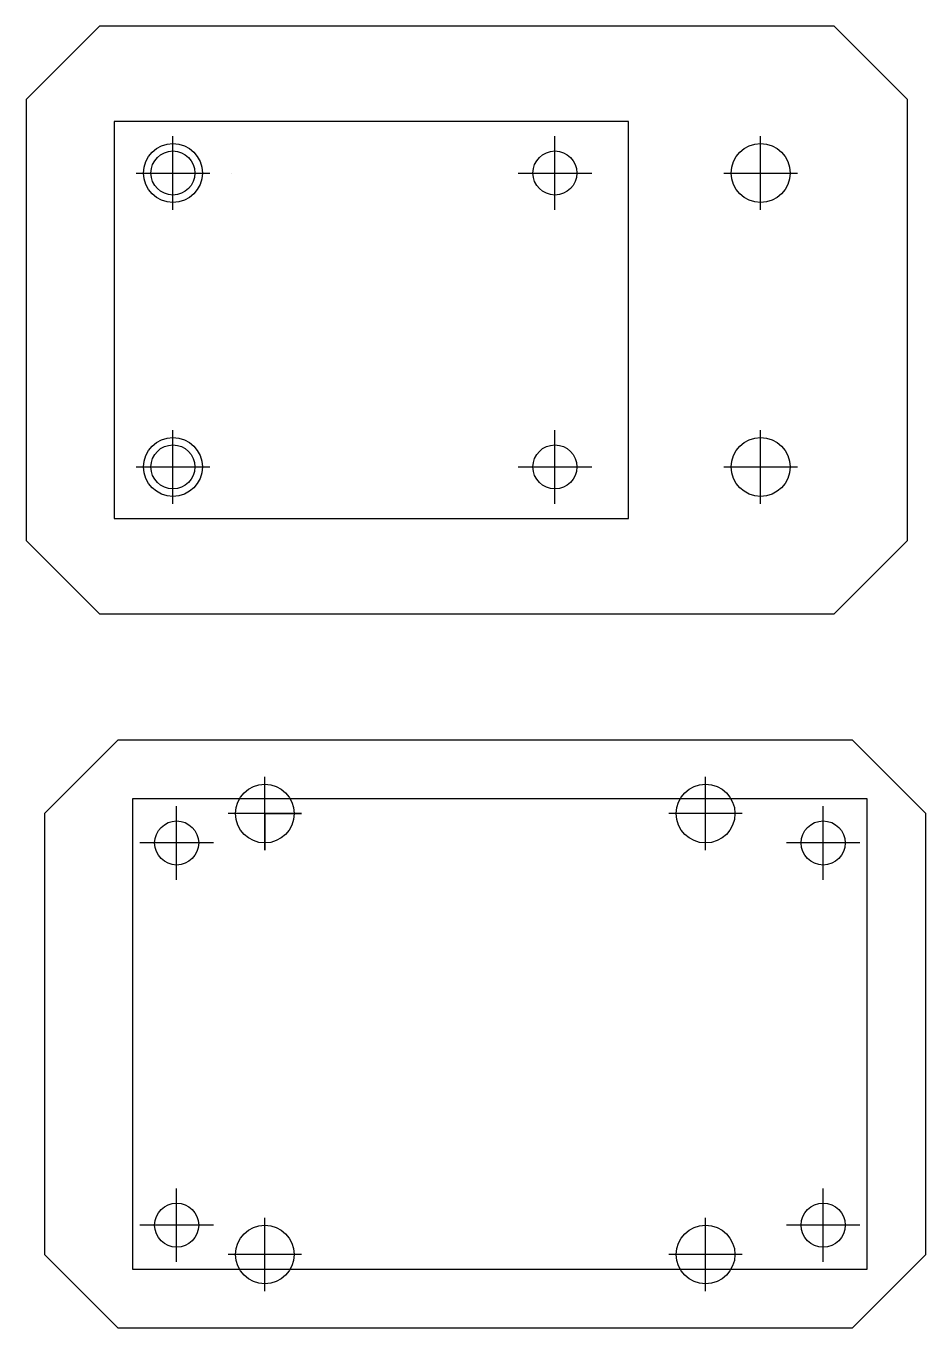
# Model space of a CAD drawing. Header units: millimetres. Extents: x -20 to 41.3, y -58.6 to 30.
import ezdxf

# ---------------------------------------------------------------- set-up
doc = ezdxf.new("R2010")
doc.units = ezdxf.units.MM

msp = doc.modelspace()

# ---------------------------------------------------------------- linework, layer by layer
for p, q in [((-10, 17.5), (-10, 22.5)), ((16, 17.5), (16, 22.5)), ((30, 17.5), (30, 22.5)), ((-12.5, 20), (-7.5, 20)), ((-6, 20), (-6, 20)), ((13.5, 20), (18.5, 20)), ((27.5, 20), (32.5, 20)), ((-10, -2.5), (-10, 2.5)), ((16, -2.5), (16, 2.5)), ((30, -2.5), (30, 2.5)), ((-12.5, 0), (-7.5, 0)), ((27.5, 0), (32.5, 0)), ((13.5, 0), (18.5, 0)), ((-3.748, -26.085), (-3.748, -21.085)), ((26.252, -26.085), (26.252, -21.085)), ((-9.748, -28.085), (-9.748, -23.085)), ((-1.248, -23.585), (-6.248, -23.585)), ((-3.748, -23.585), (-1.248, -23.585)), ((-3.748, -23.585), (-3.748, -26.085)), ((28.752, -23.585), (23.752, -23.585)), ((34.252, -28.085), (34.252, -23.085)), ((-7.248, -25.585), (-12.248, -25.585)), ((36.752, -25.585), (31.752, -25.585)), ((-9.748, -54.085), (-9.748, -49.085)), ((34.252, -54.085), (34.252, -49.085)), ((-3.748, -56.085), (-3.748, -51.085)), ((26.252, -56.085), (26.252, -51.085)), ((-7.248, -51.585), (-12.248, -51.585)), ((36.752, -51.585), (31.752, -51.585)), ((-1.248, -53.585), (-6.248, -53.585)), ((28.752, -53.585), (23.752, -53.585))]:
    msp.add_line(p, q)
for points in [[(-15, -10), (35, -10), (40, -5), (40, 25), (35, 30), (-15, 30), (-20, 25), (-20, -5)], [(-14, -3.5), (21, -3.5), (21, 23.5), (-14, 23.5)], [(-13.748, -58.585), (36.252, -58.585), (41.252, -53.585), (41.252, -23.585), (36.252, -18.585), (-13.748, -18.585), (-18.748, -23.585), (-18.748, -53.585)], [(-12.748, -54.585), (37.252, -54.585), (37.252, -22.585), (-12.748, -22.585)]]:
    msp.add_lwpolyline(points, close=True)
for centre, radius in [((-10, 20), 2), ((-10, 20), 1.5), ((16, 20), 1.5), ((30, 20), 2), ((-10, 0), 2), ((30, 0), 2), ((-10, 0), 1.5), ((16, 0), 1.5), ((-3.748, -23.585), 2), ((26.252, -23.585), 2), ((-9.748, -25.585), 1.5), ((34.252, -25.585), 1.5), ((-9.748, -51.585), 1.5), ((34.252, -51.585), 1.5), ((-3.748, -53.585), 2), ((26.252, -53.585), 2)]:
    msp.add_circle(centre, radius)

doc.saveas('drawing.dxf')
